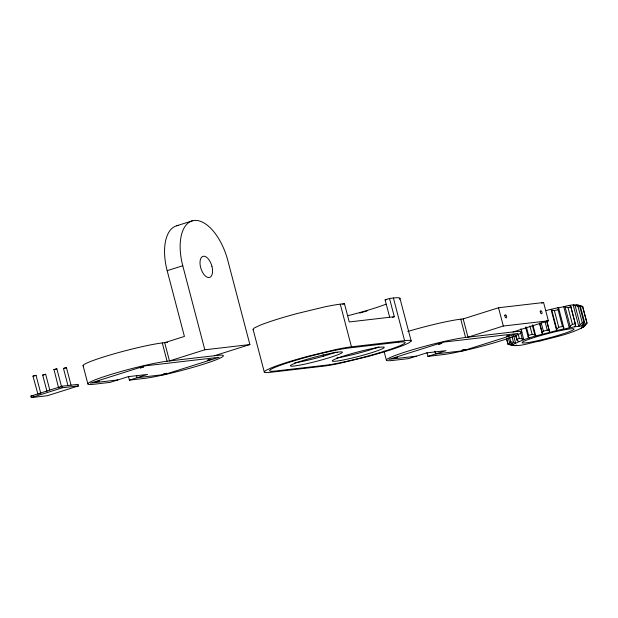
<?xml version="1.0" encoding="UTF-8"?>
<svg xmlns="http://www.w3.org/2000/svg" width="618" height="618" viewBox="0 0 618 618"><rect width="100%" height="100%" fill="white"/><g stroke="black" fill="none" stroke-linecap="round" stroke-linejoin="round"><path stroke-width="0.93" d="M545.81 310.615L551.032 309.324L551.789 310.159L556.764 329.116L556.594 330.522C541.739 334.778 525.748 337.343 512.252 345.045L507.888 343.948L506.428 338.37M529.464 337.961L528.158 336.957L528.606 335.419L526.42 327.061M563.23 329.008L563.755 327.517L558.78 308.552L557.668 307.803L551.032 309.324L556.594 330.522L574.516 326.806L581.777 325.987L583.917 326.667C570.414 334.369 554.423 336.934 539.576 341.19C529.309 342.588 518.386 348.112 508.104 344.234L507.888 343.948M557.668 307.803C564.798 307.177 572.67 302.913 579.614 306.018L584.002 322.735L581.777 325.987M389.51 298.455L393.403 298A45.678 3.824 -14.7 0 1 399.892 298.131L411.186 341.074L408.707 342.998L403.956 345.122A50.622 4.233 -14.7 0 1 367.347 356.679L339.243 363.454A45.678 3.824 -14.7 0 1 323.948 366.111L270.823 372.268A45.678 3.824 -14.7 0 1 264.326 372.144L253.032 329.201L254.469 327.864L260.263 325.153A50.622 4.233 -14.7 0 1 296.872 313.596L324.975 306.814A45.678 3.824 -14.7 0 1 340.279 304.164L344.45 303.677L349.247 321.955L394.307 316.733L389.51 298.455L385.114 299.846L389.664 317.204M264.226 371.851L265.663 370.506L271.449 367.803A50.622 4.233 -14.7 0 1 308.065 356.246L336.169 349.464A45.678 3.824 -14.7 0 1 351.464 346.806L404.589 340.649A45.678 3.824 -14.7 0 1 411.086 340.773L411.186 341.074M400 298.424L399.328 299.243M575.343 323.84L572.43 324.365L570.136 326.188L569.278 327.749L563.716 306.551L568.05 307.656L570.962 307.131L575.652 325.192L574.516 326.806M551.789 310.159L554.377 310.568L558.062 309.726L558.78 308.552M585.462 324.736L582.928 327.548M539.954 323.971L542.612 334.114L542.025 332.893L543.369 331.163L547.27 330.128L549.425 330.931L549.634 332.252L546.729 321.19M584.002 322.735L582.31 322.859L578.742 326.211L573.18 305.006L577.923 306.142L579.614 306.018M576.215 304.782L582.712 306.567L587.1 323.284L583.917 326.667M580.596 328.745L581.569 327.741M582.504 306.273L586.884 322.99L583.531 326.134L583.044 324.296M556.764 329.116L558.757 327.285L562.45 326.443L563.755 327.517M38.015 394.462L32.993 376.177L34.477 375.651L36.053 375.373L40.85 393.651M36.053 375.373L32.993 376.177M58.586 387.888L53.975 369.494L56.848 368.807L61.406 386.165M56.848 368.807L55.373 369.332M513.635 335.589L515.574 342.967L510.816 341.824L509.526 342.496L513.241 344.164M68.034 385.81L63.476 368.452L65.284 367.872L66.474 367.725L71.031 385.084M66.474 367.725L63.476 368.452M46.999 391.464L42.681 375.018L45.678 374.292L49.749 389.827M45.678 374.292L42.727 375.072M519.151 341.491L517.289 340.68L516.725 339.398L519.336 338.455L522.233 338.896L523.84 339.807L520.943 328.745M58.772 387.772L59.313 387.579M176.779 225.748L192.376 220.819M249.881 344.566L204.813 349.788L169.487 360.943L164.689 342.666L184.419 336.439L167.169 270.669L182.766 265.748A44.249 22.379 72.5 0 1 194.114 220.487A44.249 22.379 72.5 0 1 227.826 260.518L249.881 344.566L214.546 355.721M30.9 396.068L62.101 386.219L78.192 384.35L78.594 385.871L47.393 395.721L31.302 397.59L30.9 396.068L33.743 395.736M31.302 397.59L62.495 387.741L78.594 385.871M342.689 304.234L344.45 303.677M129.409 380.132L147.509 374.415L128.196 376.656L110.097 382.372L94.276 384.211A44.249 3.7 -14.7 0 1 95.929 379.529A44.249 3.7 -14.7 0 1 140.479 366.435L143.716 365.671A44.249 3.7 -14.7 0 1 167.069 361.221L216.957 355.435A44.249 3.7 -14.7 0 1 222.874 356.493L222.233 356.957A44.249 3.7 -14.7 0 1 187.447 368.915A44.249 3.7 -14.7 0 1 144.164 378.425L129.409 380.132L128.451 376.478M392.546 317.289L394.307 316.733M407.818 331.457A44.249 3.7 -14.7 0 1 460.781 319.182L463.191 318.903L498.525 307.749L543.585 302.526L548.382 320.804L513.048 331.959M541.777 303.098L543.585 302.526M548.382 320.804L503.322 326.026L467.988 337.181L463.191 318.903M427.911 356.37L446.011 350.653L426.698 352.893L408.598 358.61L392.778 360.441A44.249 3.7 -14.7 0 1 394.431 355.767A44.249 3.7 -14.7 0 1 438.981 342.673L442.218 341.909A44.249 3.7 -14.7 0 1 465.57 337.459L515.466 331.673A44.249 3.7 -14.7 0 1 521.376 332.731L520.735 333.195A44.249 3.7 -14.7 0 1 485.949 345.153A44.249 3.7 -14.7 0 1 442.666 354.662L427.911 356.37L426.953 352.716M528.606 335.419L532.137 334.346L534.84 334.933L535.806 336.037L532.901 324.983M39.274 393.929L40.039 393.743M54.6 369.518L53.797 369.61M60.842 387.177L61.414 387.077M385.114 299.846L386.706 299.66M83.631 366.057A44.249 3.7 -14.7 0 1 110.877 354.763A44.249 3.7 -14.7 0 1 162.279 342.944L167.563 342.333M117.799 379.939L90.437 383.114L145.006 365.879L219.066 357.289L164.465 374.531L137.111 377.698L136.632 375.875M416.3 356.177L388.946 359.352L443.508 342.117L517.567 333.527L462.975 350.769L435.613 353.936L434.894 351.194M582.712 306.567L577.969 304.937M512.268 345.138L514.385 345.725M516.123 345.099L517.428 345.501M568.954 305.601L570.677 306.234L570.962 307.131M512.639 345.578L511.766 343.206M580.178 305.531L585.153 324.489M577.923 306.142L582.31 322.859M575.126 305.609L580.101 324.566M570.677 306.234L575.652 325.192M568.05 307.656L572.43 324.365M565.161 307.231L570.136 326.188M558.062 309.726L562.45 326.443M554.377 310.568L558.757 327.285M546.814 321.005L549.425 330.931M545.084 321.769L547.27 330.128M541.175 322.805L543.369 331.163M539.414 322.967L542.025 332.893M532.237 324.998L534.84 334.933M529.943 325.995L532.137 334.346M525.555 327.022L528.158 336.957M520.58 332.577L522.233 338.896M518.116 333.813L519.336 338.455M515.868 335.265L517.289 340.68M515.752 335.682L516.725 339.398M512.098 336.818L513.519 342.233M509.603 337.181L510.816 341.824M508.305 337.853L510.012 344.427M498.525 307.749L503.322 326.026M506.644 338.664L508.104 344.234M460.781 319.182L465.57 337.459M393.403 298L404.589 340.649M383.971 350.978L386.366 360.116M340.263 304.164L351.457 346.814M323.168 354.778L323.647 356.625M182.766 265.748L204.813 349.788M162.279 342.944L167.069 361.221M83.067 365.601L87.864 383.878M62.101 386.219L62.495 387.741M167.169 270.669A44.249 22.379 72.5 0 1 178.509 225.408M385.856 304.249A44.249 3.7 -14.7 0 1 347.942 315.698M253.519 329.718A45.678 3.824 -14.7 0 1 253.141 329.494M366.999 311.001A50.622 4.233 -14.7 0 1 364.342 311.766M363.446 312.02A50.622 4.233 -14.7 0 1 359.823 313.032M335.906 352.152A26.86 2.248 -14.7 0 1 294.678 362.805M378.958 346.837A26.86 2.248 -14.7 0 1 336.926 357.899M96.068 381.862L99.081 381.105L96.068 381.862M140.24 367.911L143.252 367.154L140.24 367.911M394.57 358.1L397.59 357.343L394.57 358.1M438.741 344.149L441.754 343.392L438.741 344.149M207.864 360.07L210.877 359.313L207.864 360.07M506.366 336.308L509.379 335.551L506.366 336.308M163.708 373.998L166.675 373.287L163.708 373.998M462.218 350.236L465.176 349.525L462.218 350.236M565.887 329.525L560.379 330.607A26.86 2.248 -14.7 0 0 522.133 342.48A26.86 2.248 -14.7 0 0 557.714 335.504A26.86 2.248 -14.7 0 0 565.887 329.525M337.389 352.19L332.693 352.978A26.86 2.248 -14.7 0 0 298.455 362.024A26.86 2.248 -14.7 0 0 295.474 365.856L300.17 365.068A26.86 2.248 -14.7 0 0 334.408 356.022A26.86 2.248 -14.7 0 0 337.389 352.19M398.695 342.21L348.807 347.996A44.249 3.7 -14.7 0 0 289.881 362.102A44.249 3.7 -14.7 0 0 276.007 370.978L325.902 365.199A44.249 3.7 -14.7 0 0 384.829 351.094A44.249 3.7 -14.7 0 0 398.695 342.21M211.912 266.227L211.41 264.566A11.062 5.593 72.5 0 0 203.484 256.223A11.062 5.593 72.5 0 0 200.278 265.856L200.649 267.532A11.062 5.593 72.5 0 0 209.077 277.544A11.062 5.593 72.5 0 0 211.912 266.227M340.472 360.503A26.86 2.248 -14.7 0 0 383.569 348.112A26.86 2.248 -14.7 0 0 350.777 353.898A26.86 2.248 -14.7 0 0 340.472 360.503M504.852 315.644A1.584 0.796 72.5 0 0 506.15 317.853A1.584 0.796 72.5 0 0 506.25 315.489A1.584 0.796 72.5 0 0 504.852 315.644M540.256 311.626A1.584 0.796 72.5 0 0 541.607 313.735A1.584 0.796 72.5 0 0 541.607 311.302A1.584 0.796 72.5 0 0 540.256 311.626"/></g></svg>
